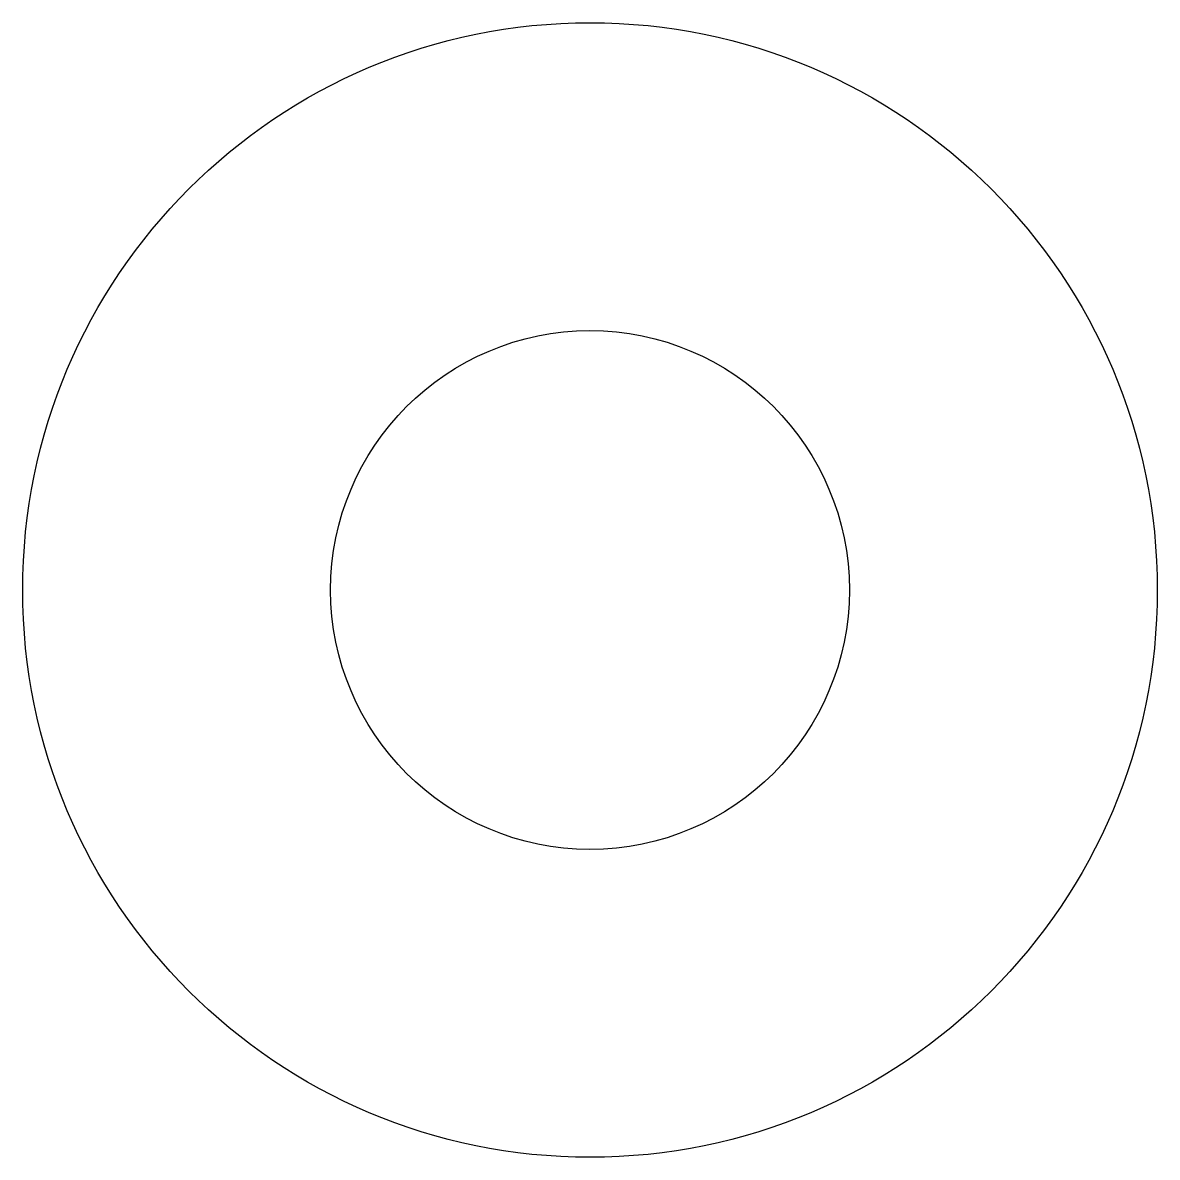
# Model space of a CAD drawing. Header units: millimetres. Extents: x 0 to 7, y 0 to 7.
import ezdxf

# ---------------------------------------------------------------- set-up
doc = ezdxf.new("R2010")
doc.units = ezdxf.units.MM
doc.layers.add('CORTE', color=1, linetype='Continuous')

msp = doc.modelspace()

# ---------------------------------------------------------------- linework, layer by layer
at = {"layer": 'CORTE'}
for radius in [3.5, 1.6]:
    msp.add_circle((3.5, 3.5), radius, dxfattribs=at)

doc.saveas('drawing.dxf')
